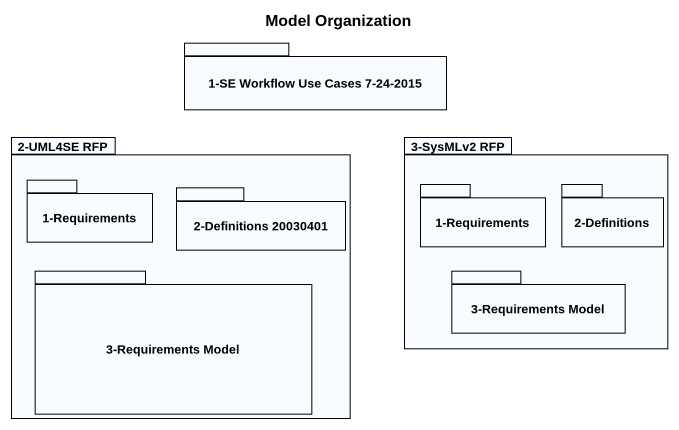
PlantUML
@startuml
title Model Organization
package "1-SE Workflow Use Cases 7-24-2015" as p1_SE_Workflow_Use_Cases_7 {
}
package "2-UML4SE RFP" as p2_UML4SE_RFP {
  package "1-Requirements" as p1_Requirements {
  }
  package "2-Definitions 20030401" as p2_Definitions_20030401 {
  }
  package "3-Requirements Model" as p3_Requirements_Model {
  }
}
package "3-SysMLv2 RFP" as p3_SysMLv2_RFP {
  package "1-Requirements" as p1_Requirements_2 {
  }
  package "2-Definitions" as p2_Definitions {
  }
  package "3-Requirements Model" as p3_Requirements_Model_2 {
  }
}
@enduml
